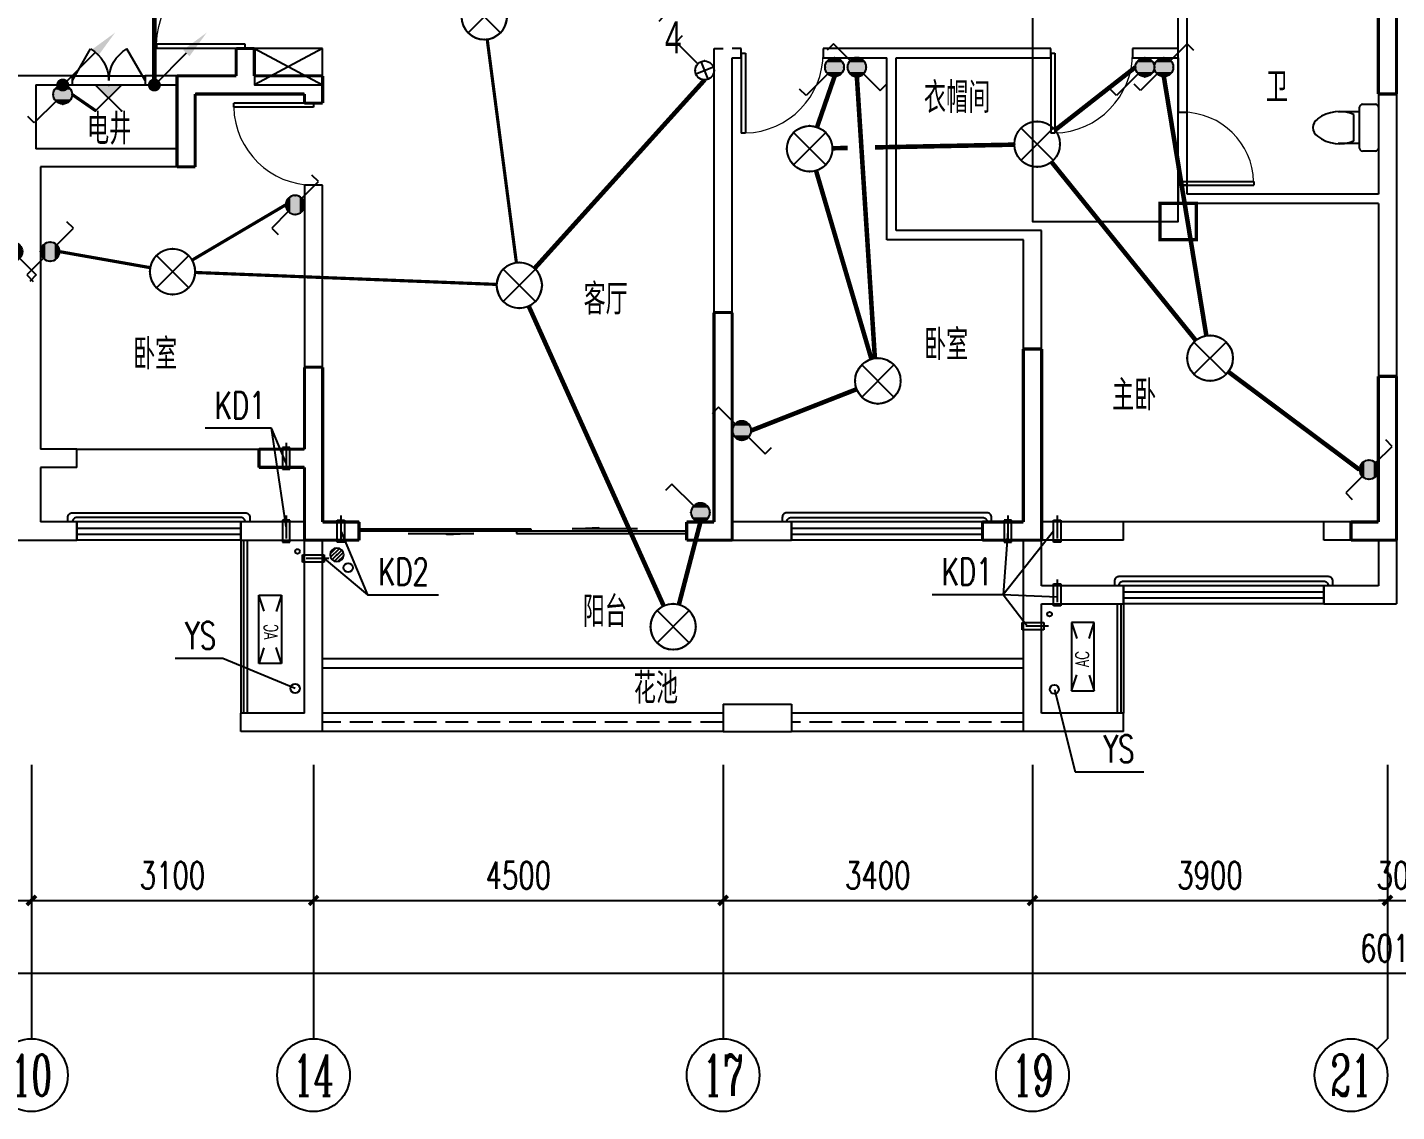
# Model space of a CAD drawing. Extents: x -993182 to -819982, y 169304 to 600104.
# Drawn here: x -969393 to -954348, y 393127 to 405036 of the extents above; entities that cross this region are included whole.
import ezdxf
from ezdxf.enums import TextEntityAlignment as Align

# ---------------------------------------------------------------- set-up
doc = ezdxf.new("R2010")
doc.units = 0
doc.header["$LTSCALE"] = 1000
doc.header["$MEASUREMENT"] = 0
doc.linetypes.add('DASH', pattern=[0.35, 0.25, -0.1])
for name, color, linetype in [('AXIS', 3, 'Continuous'), ('AXIS_TEXT', 7, 'Continuous'), ('DIM-照明', 3, 'Continuous'), ('DIM_LEAD', 3, 'Continuous'), ('EQUIP-照明', 3, 'Continuous'), ('kan', 146, 'Continuous'), ('KTIAO', 124, 'Continuous'), ('LWIRE', 4, 'Continuous'), ('PUB_TEXT', 7, 'Continuous'), ('TEL_TEXT', 7, 'Continuous'), ('VPIPE-污水', 2, 'Continuous'), ('WALL', 4, 'Continuous'), ('WINDOW', 2, 'Continuous'), ('WIRE-应急', 1, 'DASH'), ('WIRE-照明', 1, 'Continuous'), ('冷凝水管', 6, 'Continuous'), ('家具', 187, 'Continuous'), ('栏杆', 169, 'Continuous'), ('空调、空调洞', 66, 'Continuous'), ('面层', 215, 'Continuous')]:
    doc.layers.add(name, color=color, linetype=linetype)
doc.layers.add('RENDERING', color=125, linetype='Continuous', lineweight=13)
doc.styles.add('_ROMANC', font='romanc__.ttf', dxfattribs={"width": 0.700005})
doc.styles.add('_TCH_AXIS', font='COMPLEX', dxfattribs={"bigfont": 'GBCBIG'})
doc.styles.add('_TCH_DIM', font='SIMPLEX', dxfattribs={"bigfont": 'GBCBIG'})
doc.styles.add('_TCH_DIM_T3', font='SIMPLEX', dxfattribs={"width": 0.705882, "bigfont": 'GBCBIG'})
doc.styles.add('_TEL_DIM', font='ICED', dxfattribs={"width": 0.8, "height": 3.5, "bigfont": 'BZHZ'})
doc.styles.add('COMPLEX', font='COMPLEX')
doc.styles.add('DIM_FONT', font='simplex_.ttf', dxfattribs={"width": 0.7, "bigfont": 'GBCBIG'})
doc.styles.get("Standard").update_dxf_attribs({"font": 'gbenor.shx', "bigfont": 'gbcbig.shx'})
doc.dimstyles.new('_TCH_ARCH&&100', dxfattribs={"dimtxt": 297.5, "dimasz": 100, "dimexe": 250, "dimexo": 300, "dimgap": 126.25, "dimtad": 1, "dimdec": 0, "dimzin": 0, "dimdsep": 46, "dimtxsty": '_TCH_DIM_T3', "dimblk": 'ARCHTICK', "dimcen": 0.09, "dimclrt": 7, "dimazin": 2, "dimtfac": 1, "dimtdec": 0, "dimtix": 1, "dimtmove": 2, "dimatfit": 3, "dimfxl": 0, "dimtolj": 1, "dimtzin": 0, "dimarcsym": 0})

# ---------------------------------------------------------------- blocks, each defined once
blk = doc.blocks.new('90304092557924')
at = {"layer": 'KTIAO'}
for p, q in [((-375, 125), (-198, 66)), ((-375, 125), (-375, -125)), ((375, 125), (-375, 125)), ((375, 125), (198, 66)), ((375, -125), (375, 125)), ((-203, -68), (-375, -125)), ((-375, -125), (375, -125)), ((200, -67), (375, -125))]:
    blk.add_line(p, q, dxfattribs=at)
at = {"layer": 'KTIAO', "style": '_ROMANC', "width": 0.7}
blk.add_text('AC', height=148.6, dxfattribs=at).set_placement((-113, -66))
at = {"layer": 'KTIAO', "style": 'DIM_FONT', "oblique": 0, "width": 0.6, "flags": 9}
for tag in ['XSIZE', 'YSIZE']:
    blk.add_attdef(tag, (-375, -125), '', height=0.5, dxfattribs=at)
blk = doc.blocks.new('A$C6A1B0631')
at = {"layer": '家具'}
for p, q in [((0, 527), (0, 667)), ((30, 697), (470, 697)), ((500, 667), (500, 527)), ((470, 497), (30, 497)), ((80, 497), (80, 267)), ((420, 497), (420, 267)), ((390, 437), (110, 437))]:
    blk.add_line(p, q, dxfattribs=at)
for centre, radius, start, end in [((30, 667), 30, 90, 180), ((470, 667), 30, 0, 90), ((30, 527), 30, 180, 270), ((470, 527), 30, 270, 0), ((477, 284), 398, 157.4505, 216.6381), ((23, 284), 398, 323.3619, 22.5495), ((250, 108), 110, 213.4509, 326.5491)]:
    blk.add_arc(centre, radius, start, end, dxfattribs=at)
blk = doc.blocks.new('q1')
at = {"color": 3, "const_width": 35}
for points in [[(-492893, -329618), (-492893, -327818)], [(-493093, -329618), (-493093, -328018)], [(-505643, -329418), (-505643, -329118)], [(-505643, -329118), (-505443, -329118)], [(-505443, -329418), (-505443, -329118)], [(-506293, -329418), (-505643, -329418)], [(-506293, -330418), (-506293, -329418)], [(-505443, -329418), (-504693, -329418)], [(-504693, -329718), (-504693, -329418)], [(-506093, -329618), (-505443, -329618)], [(-506093, -330418), (-506093, -329618)], [(-505443, -329618), (-504893, -329618)], [(-504893, -329718), (-504893, -329618)], [(-492893, -329618), (-493093, -329618)], [(-504693, -329718), (-504893, -329718)], [(-506093, -330418), (-506293, -330418)], [(-500393, -334318), (-500393, -332018)], [(-500393, -332018), (-500193, -332018)], [(-500193, -334518), (-500193, -332018)], [(-496993, -334318), (-496993, -332418)], [(-496993, -332418), (-496793, -332418)], [(-496793, -334518), (-496793, -332418)], [(-504893, -333518), (-504893, -332618)], [(-504893, -332618), (-504693, -332618)], [(-504693, -333518), (-504693, -332618)], [(-493093, -334318), (-493093, -332718)], [(-493093, -332718), (-492893, -332718)], [(-492893, -334518), (-492893, -332718)], [(-505393, -333518), (-504893, -333518)], [(-505393, -333718), (-505393, -333518)], [(-504693, -334318), (-504693, -333518)], [(-505393, -333718), (-504893, -333718)], [(-504893, -334518), (-504893, -333718)], [(-504693, -334318), (-504293, -334318)], [(-504293, -334318), (-504293, -334518)], [(-500693, -334318), (-500393, -334318)], [(-500693, -334518), (-500693, -334318)], [(-497443, -334318), (-496993, -334318)], [(-497443, -334518), (-497443, -334318)], [(-493393, -334318), (-493093, -334318)], [(-493393, -334518), (-493393, -334318)], [(-504893, -334518), (-504293, -334518)], [(-500693, -334518), (-500193, -334518)], [(-497443, -334518), (-496793, -334518)], [(-493393, -334518), (-492893, -334518)]]:
    blk.add_lwpolyline(points, dxfattribs=at)
blk.add_lwpolyline([(-495093, -331218), (-495093, -330818), (-495493, -330818), (-495493, -331218)], close=True, dxfattribs=at)
blk = doc.blocks.new('A$C06D6341B')
at = {"layer": '空调、空调洞', "linetype": 'DASH'}
for p, q in [((40, 0), (40, 340)), ((80, 290), (0, 290)), ((0, 290), (0, 50)), ((80, 50), (80, 290)), ((0, 50), (80, 50))]:
    blk.add_line(p, q, dxfattribs=at)
blk = doc.blocks.new('$DorLib2D$00000231')
at = {"color": 0}
for p, q in [((-0.5, 0), (-0.25, 0.433)), ((0.5, 0), (0.25, 0.433))]:
    blk.add_line(p, q, dxfattribs=at)
for centre, start, end in [((-0.5, 0), 0, 60), ((0.5, 0), 120, 180)]:
    blk.add_arc(centre, 0.5, start, end, dxfattribs=at)
blk = doc.blocks.new('$WINLIB2D$00000001')
at = {"color": 0}
for points in [[(-0.5, 0.5), (-0.5, -0.5)], [(-0.5, 0.5), (0.5, 0.5)], [(0.5, -0.5), (0.5, 0.5)], [(0.5, 0.1667), (-0.5, 0.1667)], [(0.5, -0.1667), (-0.5, -0.1667)], [(-0.5, -0.5), (0.5, -0.5)]]:
    blk.add_lwpolyline(points, dxfattribs=at)
blk = doc.blocks.new('$DorLib2D$00000001')
for p, q in [((0.45, 0.975), (0.5, 0.975)), ((0.45, 0), (0.45, 0.975)), ((0.5, 0), (0.5, 0.975)), ((0.5, 0), (0.45, 0))]:
    blk.add_line(p, q)
at = {"lineweight": 13}
blk.add_arc((0.475, 0), 0.975, 91.4693, 180, dxfattribs=at)
blk = doc.blocks.new('$DorLib2D$00000131')
at = {"color": 0, "linetype": 'Continuous'}
for p, q in [((0.15, 0.125), (0.2319, 0.1973)), ((0.2319, 0.1973), (0.2319, 0.125)), ((-0.5, 0.125), (-0.5, 0)), ((0.0192, 0.125), (-0.5, 0.125)), ((0.0192, 0), (0.0192, 0.125)), ((0.35, 0.125), (0.15, 0.125)), ((-0.5, 0), (0.0192, 0)), ((-0.024, 0), (0.5, 0)), ((-0.024, -0.125), (-0.024, 0)), ((0.5, 0), (0.5, -0.125)), ((-0.35, -0.125), (-0.15, -0.125)), ((-0.2319, -0.1973), (-0.2319, -0.125)), ((-0.15, -0.125), (-0.2319, -0.1973)), ((0.5, -0.125), (-0.024, -0.125))]:
    blk.add_line(p, q, dxfattribs=at)
blk = doc.blocks.new('_AXISO')
blk.add_circle((0, 0), 0.5)
at = {"layer": 'AXIS_TEXT', "style": 'COMPLEX', "width": 1.041667}
blk.add_attdef('A', text='', height=0.56, dxfattribs=at).set_placement((-0.25, -0.28), (0.25, -0.28), align=Align.FIT)
blk = doc.blocks.new('$lvtry$00000171')
for p, q in [((-74, 11), (-11, 74)), ((-70, -27), (27, 70)), ((-53, -53), (53, 53)), ((-27, -70), (70, 27)), ((11, -74), (74, -11))]:
    blk.add_line(p, q)
blk.add_circle((0, 0), 75)
blk.add_point((0, 0))
blk = doc.blocks.new('_ArchTick')
at = {"color": 0, "linetype": 'ByBlock', "const_width": 0.4}
blk.add_lwpolyline([(-0.5, -0.5), (0.5, 0.5)], dxfattribs=at)
blk = doc.blocks.new('*D586')
at = {"layer": 'AXIS', "color": 0, "lineweight": -2}
for p, q in [((-345509, -347382), (-345509, -349922)), ((-285409, -347382), (-285409, -349922)), ((-345509, -349672), (-285409, -349672))]:
    blk.add_line(p, q, dxfattribs=at)
at = {"layer": 'Defpoints', "color": 0}
for p in [(-345509, -347082), (-285409, -347082), (-285409, -349672)]:
    blk.add_point(p, dxfattribs=at)
at = {"layer": 'AXIS', "color": 0, "lineweight": -2, "xscale": 100, "yscale": 100, "zscale": 100, "rotation": 180}
blk.add_blockref('_ArchTick', (-345509, -349672), dxfattribs=at)
at = {"layer": 'AXIS', "color": 0, "lineweight": -2, "xscale": 100, "yscale": 100, "zscale": 100}
blk.add_blockref('_ArchTick', (-285409, -349672), dxfattribs=at)
at = {"layer": 'AXIS', "color": 7, "insert": (-315459, -349397), "char_height": 297.5, "attachment_point": 5, "style": '_TCH_DIM_T3'}
blk.add_mtext('\\A1;60100', dxfattribs=at)
blk = doc.blocks.new('*D591')
at = {"layer": 'AXIS', "color": 0, "lineweight": -2}
for p, q in [((-333609, -347382), (-333609, -349122)), ((-330509, -347382), (-330509, -349122)), ((-333609, -348872), (-330509, -348872))]:
    blk.add_line(p, q, dxfattribs=at)
at = {"layer": 'Defpoints', "color": 0}
for p in [(-333609, -347082), (-330509, -347082), (-330509, -348872)]:
    blk.add_point(p, dxfattribs=at)
at = {"layer": 'AXIS', "color": 0, "lineweight": -2, "xscale": 100, "yscale": 100, "zscale": 100, "rotation": 180}
blk.add_blockref('_ArchTick', (-333609, -348872), dxfattribs=at)
at = {"layer": 'AXIS', "color": 0, "lineweight": -2, "xscale": 100, "yscale": 100, "zscale": 100}
blk.add_blockref('_ArchTick', (-330509, -348872), dxfattribs=at)
at = {"layer": 'AXIS', "color": 7, "insert": (-332059, -348597), "char_height": 297.5, "attachment_point": 5, "style": '_TCH_DIM_T3'}
blk.add_mtext('\\A1;3100', dxfattribs=at)
blk = doc.blocks.new('*D592')
at = {"layer": 'AXIS', "color": 0, "lineweight": -2}
for p, q in [((-330509, -347382), (-330509, -349122)), ((-327409, -347382), (-327409, -349122)), ((-330509, -348872), (-327409, -348872))]:
    blk.add_line(p, q, dxfattribs=at)
at = {"layer": 'Defpoints', "color": 0}
for p in [(-330509, -347082), (-327409, -347082), (-327409, -348872)]:
    blk.add_point(p, dxfattribs=at)
at = {"layer": 'AXIS', "color": 0, "lineweight": -2, "xscale": 100, "yscale": 100, "zscale": 100, "rotation": 180}
blk.add_blockref('_ArchTick', (-330509, -348872), dxfattribs=at)
at = {"layer": 'AXIS', "color": 0, "lineweight": -2, "xscale": 100, "yscale": 100, "zscale": 100}
blk.add_blockref('_ArchTick', (-327409, -348872), dxfattribs=at)
at = {"layer": 'AXIS', "color": 7, "insert": (-328959, -348597), "char_height": 297.5, "attachment_point": 5, "style": '_TCH_DIM_T3'}
blk.add_mtext('\\A1;3100', dxfattribs=at)
blk = doc.blocks.new('*D593')
at = {"layer": 'AXIS', "color": 0, "lineweight": -2}
for p, q in [((-327409, -347382), (-327409, -349122)), ((-322909, -347382), (-322909, -349122)), ((-327409, -348872), (-322909, -348872))]:
    blk.add_line(p, q, dxfattribs=at)
at = {"layer": 'Defpoints', "color": 0}
for p in [(-327409, -347082), (-322909, -347082), (-322909, -348872)]:
    blk.add_point(p, dxfattribs=at)
at = {"layer": 'AXIS', "color": 0, "lineweight": -2, "xscale": 100, "yscale": 100, "zscale": 100, "rotation": 180}
blk.add_blockref('_ArchTick', (-327409, -348872), dxfattribs=at)
at = {"layer": 'AXIS', "color": 0, "lineweight": -2, "xscale": 100, "yscale": 100, "zscale": 100}
blk.add_blockref('_ArchTick', (-322909, -348872), dxfattribs=at)
at = {"layer": 'AXIS', "color": 7, "insert": (-325159, -348597), "char_height": 297.5, "attachment_point": 5, "style": '_TCH_DIM_T3'}
blk.add_mtext('\\A1;4500', dxfattribs=at)
blk = doc.blocks.new('*D594')
at = {"layer": 'AXIS', "color": 0, "lineweight": -2}
for p, q in [((-322909, -347382), (-322909, -349122)), ((-319509, -347382), (-319509, -349122)), ((-322909, -348872), (-319509, -348872))]:
    blk.add_line(p, q, dxfattribs=at)
at = {"layer": 'Defpoints', "color": 0}
for p in [(-322909, -347082), (-319509, -347082), (-319509, -348872)]:
    blk.add_point(p, dxfattribs=at)
at = {"layer": 'AXIS', "color": 0, "lineweight": -2, "xscale": 100, "yscale": 100, "zscale": 100, "rotation": 180}
blk.add_blockref('_ArchTick', (-322909, -348872), dxfattribs=at)
at = {"layer": 'AXIS', "color": 0, "lineweight": -2, "xscale": 100, "yscale": 100, "zscale": 100}
blk.add_blockref('_ArchTick', (-319509, -348872), dxfattribs=at)
at = {"layer": 'AXIS', "color": 7, "insert": (-321209, -348597), "char_height": 297.5, "attachment_point": 5, "style": '_TCH_DIM_T3'}
blk.add_mtext('\\A1;3400', dxfattribs=at)
blk = doc.blocks.new('*D595')
at = {"layer": 'AXIS', "color": 0, "lineweight": -2}
for p, q in [((-319509, -347382), (-319509, -349122)), ((-315609, -347382), (-315609, -349122)), ((-319509, -348872), (-315609, -348872))]:
    blk.add_line(p, q, dxfattribs=at)
at = {"layer": 'Defpoints', "color": 0}
for p in [(-319509, -347082), (-315609, -347082), (-315609, -348872)]:
    blk.add_point(p, dxfattribs=at)
at = {"layer": 'AXIS', "color": 0, "lineweight": -2, "xscale": 100, "yscale": 100, "zscale": 100, "rotation": 180}
blk.add_blockref('_ArchTick', (-319509, -348872), dxfattribs=at)
at = {"layer": 'AXIS', "color": 0, "lineweight": -2, "xscale": 100, "yscale": 100, "zscale": 100}
blk.add_blockref('_ArchTick', (-315609, -348872), dxfattribs=at)
at = {"layer": 'AXIS', "color": 7, "insert": (-317559, -348597), "char_height": 297.5, "attachment_point": 5, "style": '_TCH_DIM_T3'}
blk.add_mtext('\\A1;3900', dxfattribs=at)
blk = doc.blocks.new('*D596')
at = {"layer": 'AXIS', "color": 0, "lineweight": -2}
for p, q in [((-315609, -347382), (-315609, -349122)), ((-315309, -347382), (-315309, -349122)), ((-315609, -348872), (-315709, -348872)), ((-315609, -348872), (-315309, -348872)), ((-315309, -348872), (-315209, -348872))]:
    blk.add_line(p, q, dxfattribs=at)
at = {"layer": 'Defpoints', "color": 0}
for p in [(-315609, -347082), (-315309, -347082), (-315309, -348872)]:
    blk.add_point(p, dxfattribs=at)
at = {"layer": 'AXIS', "color": 0, "lineweight": -2, "xscale": 100, "yscale": 100, "zscale": 100}
blk.add_blockref('_ArchTick', (-315609, -348872), dxfattribs=at)
at = {"layer": 'AXIS', "color": 0, "lineweight": -2, "xscale": 100, "yscale": 100, "zscale": 100, "rotation": 180}
blk.add_blockref('_ArchTick', (-315309, -348872), dxfattribs=at)
at = {"layer": 'AXIS', "color": 7, "insert": (-315459, -348597), "char_height": 297.5, "attachment_point": 5, "style": '_TCH_DIM_T3'}
blk.add_mtext('\\A1;300', dxfattribs=at)
blk = doc.blocks.new('$equip$00001154')
for p, q in [((0, 0.283), (0, -0.283)), ((0, 0.283), (0.566, -0.283)), ((0.566, 0.283), (0, -0.283))]:
    blk.add_line(p, q)
for p in [(0, 0.004), (0.283, 0), (0.566, 0.283), (0.566, -0.283)]:
    blk.add_point(p)
blk.add_solid([(0, -0.283), (0.283, 0), (0, 0.283)])
at = {"layer": 'TEL_TEXT', "style": '_TEL_DIM', "flags": 1}
blk.add_attdef('A', text='', height=0.00002, dxfattribs=at).set_placement((0, 0), align=Align.MIDDLE_CENTER)
blk = doc.blocks.new('$equip$00001962')
for p, q in [((0.147, 0.356), (0.625, 0.833)), ((0.625, 0.833), (0.766, 0.692))]:
    blk.add_line(p, q)
blk.add_circle((0, 0.208), 0.208)
for p in [(0, 0.417), (-0.208, 0.208), (0, 0), (0.208, 0.208)]:
    blk.add_point(p)
for points in [[(-0.18, 0.313), (0.18, 0.313), (-0.208, 0.208), (0.208, 0.208)], [(-0.104, 0.389), (0.104, 0.389), (-0.18, 0.313), (0.18, 0.313)], [(0, 0.417), (0, 0.417), (-0.104, 0.389), (0.104, 0.389)], [(-0.18, 0.104), (0.18, 0.104), (-0.208, 0.208), (0.208, 0.208)], [(-0.104, 0.028), (0.104, 0.028), (-0.18, 0.104), (0.18, 0.104)], [(0, 0), (0, 0), (-0.104, 0.028), (0.104, 0.028)]]:
    blk.add_solid(points)
at = {"layer": 'TEL_TEXT', "style": '_TEL_DIM', "flags": 1}
blk.add_attdef('A', text='', height=0.00002, dxfattribs=at).set_placement((0, 0), align=Align.MIDDLE_CENTER)
blk = doc.blocks.new('$TelecSys$00000079')
for p, q in [((0.7, 0.7), (0, 0)), ((0.104, 0.104), (0.104, 0.104)), ((-0.104, -0.104), (-0.104, -0.104))]:
    blk.add_line(p, q)
at = {"const_width": 0.142}
blk.add_lwpolyline([(-0.071, 0, 1), (0.071, 0, 1)], format="xyb", close=True, dxfattribs=at)
blk.add_solid([(0.63, 0.77), (0.77, 0.63), (1.15, 1.15)])
at = {"width": 0.8, "flags": 9}
blk.add_attdef('A', (0, 0), '', height=0.00002, dxfattribs=at)
blk = doc.blocks.new('$equip$00001208')
for p, q in [((0.147, 0.356), (0.512, 0.72)), ((0.512, 0.72), (0.653, 0.579)), ((-0.147, 0.061), (-0.512, -0.304)), ((-0.512, -0.304), (-0.653, -0.162))]:
    blk.add_line(p, q)
blk.add_circle((0, 0.208), 0.208)
for points in [[(-0.18, 0.312), (0.18, 0.312), (-0.208, 0.208), (0.208, 0.208)], [(-0.104, 0.389), (0.104, 0.389), (-0.18, 0.312), (0.18, 0.312)], [(0, 0.417), (0, 0.417), (-0.104, 0.389), (0.104, 0.389)], [(-0.18, 0.104), (0.18, 0.104), (-0.208, 0.208), (0.208, 0.208)], [(-0.104, 0.028), (0.104, 0.028), (-0.18, 0.104), (0.18, 0.104)], [(0, 0), (0, 0), (-0.104, 0.028), (0.104, 0.028)]]:
    blk.add_solid(points)
at = {"layer": 'EQUIP-照明'}
for p in [(0, 0.417), (-0.208, 0.208), (0, 0), (0.208, 0.208)]:
    blk.add_point(p, dxfattribs=at)
at = {"layer": 'EQUIP-照明', "flags": 9}
blk.add_attdef('A', (0, 0), '', height=0.00002, dxfattribs=at)
blk = doc.blocks.new('$equip$00002539')
for p, q in [((-0.354, 0.354), (0.354, -0.354)), ((0.354, 0.354), (-0.354, -0.354))]:
    blk.add_line(p, q)
at = {"const_width": 0.04}
blk.add_lwpolyline([(-0.5, 0, 1), (0.5, 0, 1), (-0.5, 0, 0.911406)], format="xyb", dxfattribs=at)
blk.add_circle((0, 0), 0.5)
for p in [(0, 0.5), (-0.5, 0), (0.5, 0), (0, -0.5)]:
    blk.add_point(p)
at = {"color": 7, "style": '_TEL_DIM', "flags": 1}
blk.add_attdef('A', text='', height=0.00002, dxfattribs=at).set_placement((0, 0), align=Align.MIDDLE_CENTER)
blk = doc.blocks.new('$TELECSYS$00000095')
blk.add_line((0.4, 0.4), (-0.4, -0.4))
at = {"width": 0.8}
blk.add_attdef('N', text='', height=1, dxfattribs=at).set_placement((-0.017, 1.056), align=Align.MIDDLE)
blk = doc.blocks.new('$TelecSys$00000152')
blk.add_blockref('$TELECSYS$00000095', (0, 0))
at = {"style": '_TEL_DIM', "width": 0.7}
blk.add_attdef('N', text='', height=0.875, dxfattribs=at).set_placement((-0.015, 0.924), align=Align.MIDDLE)
blk = doc.blocks.new('$equip$00003183')
for p, q in [((0.147, 0.356), (0.625, 0.833)), ((0.625, 0.833), (0.766, 0.692)), ((-0.076, 0.402), (0.076, 0.014)), ((-0.194, 0.132), (0.194, 0.285))]:
    blk.add_line(p, q)
blk.add_circle((0, 0.208), 0.208)
for p in [(0, 0.417), (-0.208, 0.208), (0, 0), (0.208, 0.208)]:
    blk.add_point(p)
at = {"flags": 9}
blk.add_attdef('A', (0, 0), '', height=0.00002, dxfattribs=at)
blk = doc.blocks.new('5#、7#楼参照')
at = {"color": 6}
blk.add_lwpolyline([(-317908.8, -338415.6), (-319508.8, -338415.6), (-319508.8, -341415.6), (-317908.8, -341415.6)], close=True, dxfattribs=at)
for centre in [(-327611.1, -346544.2), (-319268.8, -346554.8)]:
    blk.add_circle(centre, 50, dxfattribs=at)
at = {"layer": 'AXIS'}
for p, q in [((-330508.8, -348299.2), (-330508.8, -350391.7)), ((-327408.8, -348299.2), (-327408.8, -350391.7)), ((-322908.8, -348299.2), (-322908.8, -350391.7)), ((-319508.8, -348299.2), (-319508.8, -350391.7)), ((-315608.8, -348299.2), (-315608.8, -350391.7)), ((-315726, -350508.8), (-315608.8, -350391.7))]:
    blk.add_line(p, q, dxfattribs=at)
at = {"layer": 'DIM_LEAD'}
for p, q in [((-327871.8, -343686.7), (-328600.5, -343686.7)), ((-327710.8, -344770.1), (-327871.8, -343686.7)), ((-327710.8, -344770.1), (-327871.8, -343686.7)), ((-327710.8, -344770.1), (-327871.8, -343686.7)), ((-327710.8, -344770.1), (-327871.8, -343686.7)), ((-327710.8, -344770.1), (-327871.8, -343686.7)), ((-327708.8, -344070.1), (-327871.8, -343686.7)), ((-327108.8, -344815.6), (-326815.5, -345515.6)), ((-327108.8, -344815.6), (-326815.5, -345515.6)), ((-327108.8, -344815.6), (-326815.5, -345515.6)), ((-327108.8, -344815.6), (-326815.5, -345515.6)), ((-327108.8, -344815.6), (-326815.5, -345515.6)), ((-319780.8, -344815.6), (-319831.1, -345515.6)), ((-319276.8, -344815.6), (-319831.1, -345515.6)), ((-327290.8, -345115.6), (-326815.5, -345515.6)), ((-326815.5, -345515.6), (-326034.6, -345515.6)), ((-319831.1, -345515.6), (-320612, -345515.6)), ((-319568.1, -345858.5), (-319831.1, -345515.6)), ((-319568.1, -345858.5), (-319831.1, -345515.6)), ((-319568.1, -345858.5), (-319831.1, -345515.6)), ((-319568.1, -345858.5), (-319831.1, -345515.6)), ((-319568.1, -345858.5), (-319831.1, -345515.6)), ((-319236.8, -345540.5), (-319831.1, -345515.6)), ((-328405.5, -346215.6), (-328928, -346215.6)), ((-327611.1, -346544.2), (-328405.5, -346215.6)), ((-319268.8, -346554.8), (-319040.5, -347461)), ((-319040.5, -347461), (-318286, -347461))]:
    blk.add_line(p, q, dxfattribs=at)
at = {"layer": 'kan'}
for p, q in [((-328208.8, -344915.6), (-328208.8, -346815.6)), ((-318508.8, -345615.6), (-318508.8, -346815.6))]:
    blk.add_line(p, q, dxfattribs=at)
at = {"layer": 'kan', "color": 124, "elevation": 0}
for points in [[(-327308.8, -346215.6), (-319608.8, -346215.6), (-319608.8, -346215.6)], [(-327308.8, -346315.6), (-319608.8, -346315.6)]]:
    blk.add_lwpolyline(points, dxfattribs=at)
at = {"layer": 'kan'}
for points in [[(-322908.8, -346815.6), (-327308.8, -346815.6)], [(-319608.8, -346815.6), (-322158.8, -346815.6)], [(-322908.8, -347015.6), (-327308.8, -347015.6)], [(-319608.8, -347015.6), (-322158.8, -347015.6)]]:
    blk.add_lwpolyline(points, dxfattribs=at)
at = {"layer": 'kan', "linetype": 'DASH'}
for points in [[(-322908.8, -346915.6), (-327308.8, -346915.6)], [(-319608.8, -346915.6), (-322158.8, -346915.6)]]:
    blk.add_lwpolyline(points, dxfattribs=at)
at = {"layer": 'VPIPE-污水'}
blk.add_circle((-327028.7, -345217.4, -76423.5), 50, dxfattribs=at)
at = {"layer": 'WALL'}
for p, q in [((-315508.8, -338315.6), (-315508.8, -341115.6)), ((-317908.8, -339515.6), (-317908.8, -338415.6)), ((-317808.8, -339615.6), (-317808.8, -338415.6)), ((-315708.8, -338415.6), (-315708.8, -341115.6)), ((-328058.8, -339515.6), (-328258.8, -339515.6)), ((-328258.8, -339515.6), (-328258.8, -339815.6)), ((-328058.8, -339815.6), (-328058.8, -339515.6)), ((-323008.8, -339515.6), (-322908.8, -339514.1)), ((-323008.8, -339615.6), (-323008.8, -339515.6)), ((-322907.2, -339514.1), (-322908.8, -339514.1)), ((-322708.8, -339515.6), (-322808.8, -339515.6)), ((-322708.8, -339615.6), (-322708.8, -339515.6)), ((-321108.8, -339515.6), (-321808.8, -339515.6)), ((-321808.8, -339515.6), (-321808.8, -339615.6)), ((-319308.8, -339515.6), (-321108.8, -339515.6)), ((-319308.8, -339615.6), (-319308.8, -339515.6)), ((-317908.8, -339515.6), (-318408.8, -339515.6)), ((-318408.8, -339515.6), (-318408.8, -339615.6)), ((-323008.8, -344715.6), (-323008.8, -339615.6)), ((-322808.8, -344715.6), (-322808.8, -339615.6)), ((-322808.8, -339615.6), (-322708.8, -339615.6)), ((-321808.8, -339615.6), (-321108.8, -339615.6)), ((-321108.8, -341615.6), (-321108.8, -339615.6)), ((-321008.8, -339615.6), (-319308.8, -339615.6)), ((-321008.8, -341515.6), (-321008.8, -339615.6)), ((-318408.8, -339615.6), (-317908.8, -339615.6)), ((-317908.8, -339615.6), (-317908.8, -340215.6)), ((-317808.8, -340215.6), (-317808.8, -339615.6)), ((-330508.8, -339815.6), (-330958.8, -339815.6)), ((-330058.8, -339815.6), (-330508.8, -339815.6)), ((-330058.8, -339915.6), (-330058.8, -339815.6)), ((-328808.8, -339815.6), (-329258.8, -339815.6)), ((-329258.8, -339815.6), (-329258.8, -339915.6)), ((-328258.8, -339815.6), (-328808.8, -339815.6)), ((-327308.8, -339815.6), (-328058.8, -339815.6)), ((-327308.8, -340115.6), (-327308.8, -339815.6)), ((-330458.8, -339915.6), (-330458.8, -340615.6)), ((-330458.8, -339915.6), (-330058.8, -339915.6)), ((-329258.8, -339915.6), (-328908.8, -339915.6)), ((-328908.8, -339915.6), (-328908.8, -340615.6)), ((-328708.8, -340015.6), (-328708.8, -340815.6)), ((-328158.8, -340015.6), (-328708.8, -340015.6)), ((-327508.8, -340015.6), (-328158.8, -340015.6)), ((-327508.8, -340015.6), (-327508.8, -340115.6)), ((-327508.8, -340115.6), (-327308.8, -340115.6)), ((-317908.8, -340215.6), (-317808.8, -340215.6)), ((-328908.8, -340615.6), (-330458.8, -340615.6)), ((-328708.8, -340815.6), (-330408.8, -340815.6)), ((-330408.8, -340815.6), (-330408.8, -343915.6)), ((-327308.8, -341015.6), (-327508.8, -341015.6)), ((-327508.8, -341015.6), (-327508.8, -343915.6)), ((-327308.8, -344015.6), (-327308.8, -341015.6)), ((-317808.8, -341015.6), (-317908.8, -341015.6)), ((-317908.8, -341015.6), (-317908.8, -341215.6)), ((-317808.8, -341115.6), (-317808.8, -341015.6)), ((-315708.8, -341215.6), (-317908.8, -341215.6)), ((-315708.8, -341115.6), (-317808.8, -341115.6)), ((-315708.8, -341215.6), (-315708.8, -344715.6)), ((-315508.8, -341115.6), (-315508.8, -344815.6)), ((-319408.8, -341515.6), (-321008.8, -341515.6)), ((-319408.8, -344715.6), (-319408.8, -341515.6)), ((-319608.8, -341615.6), (-321108.8, -341615.6)), ((-319608.8, -344715.6), (-319608.8, -341615.6)), ((-330008.8, -343915.6), (-330408.8, -343915.6)), ((-330008.8, -344115.6), (-330008.8, -343915.6)), ((-327508.8, -343915.6), (-328008.8, -343915.6)), ((-328008.8, -344115.6), (-328008.8, -343915.6)), ((-327308.8, -344715.6), (-327308.8, -344015.6)), ((-330408.8, -344115.6), (-330408.8, -344715.6)), ((-330008.8, -344115.6), (-330408.8, -344115.6)), ((-327508.8, -344115.6), (-328008.8, -344115.6)), ((-327508.8, -344715.6), (-327508.8, -344115.6)), ((-330008.8, -344715.6), (-330408.8, -344715.6)), ((-330008.8, -344915.6), (-330008.8, -344715.6)), ((-327508.8, -344715.6), (-328208.8, -344715.6)), ((-328208.8, -344715.6), (-328208.8, -344915.6)), ((-326908.8, -344715.6), (-327308.8, -344715.6)), ((-326908.8, -344915.6), (-326908.8, -344715.6)), ((-323008.8, -344715.6), (-323308.8, -344715.6)), ((-323308.8, -344715.6), (-323308.8, -344915.6)), ((-322158.8, -344715.6), (-322808.8, -344715.6)), ((-322158.8, -344915.6), (-322158.8, -344715.6)), ((-319608.8, -344715.6), (-320058.8, -344715.6)), ((-320058.8, -344715.6), (-320058.8, -344915.6)), ((-318508.8, -344715.6), (-319408.8, -344715.6)), ((-318508.8, -344915.6), (-318508.8, -344715.6)), ((-315708.8, -344715.6), (-316308.8, -344715.6)), ((-316308.8, -344915.6), (-316308.8, -344715.6)), ((-315508.8, -344815.6), (-315508.8, -345615.6)), ((-331008.8, -344915.6), (-330508.8, -344915.6)), ((-330508.8, -344915.6), (-330008.8, -344915.6)), ((-328208.8, -344915.6), (-327508.8, -344915.6)), ((-327508.8, -346815.6), (-327508.8, -344915.6)), ((-327308.8, -344915.6), (-326908.8, -344915.6)), ((-327308.8, -347015.6), (-327308.8, -344915.6)), ((-323308.8, -344915.6), (-322908.8, -344915.6)), ((-322908.8, -344915.6), (-322158.8, -344915.6)), ((-320058.8, -344915.6), (-319608.8, -344915.6)), ((-319608.8, -345515.6), (-319608.8, -344915.6)), ((-318508.8, -344915.6), (-319408.8, -344915.6)), ((-319408.8, -345415.6), (-319408.8, -344915.6)), ((-315708.8, -344915.6), (-316308.8, -344915.6)), ((-315708.8, -344915.6), (-315708.8, -345415.6)), ((-318508.8, -345415.6), (-319408.8, -345415.6)), ((-318508.8, -345615.6), (-318508.8, -345415.6)), ((-315708.8, -345415.6), (-316308.8, -345415.6)), ((-316308.8, -345415.6), (-316308.8, -345615.6)), ((-319608.8, -347015.6), (-319608.8, -345515.6)), ((-319408.8, -345615.6), (-318508.8, -345615.6)), ((-319408.8, -346815.6), (-319408.8, -345615.6)), ((-316308.8, -345615.6), (-315508.8, -345615.6)), ((-322908.8, -346715.6), (-322158.8, -346715.6)), ((-322908.8, -346715.6), (-322908.8, -347015.6)), ((-322158.8, -346715.6), (-322158.8, -347015.6)), ((-327508.8, -346815.6), (-328208.8, -346815.6)), ((-328208.8, -347015.6), (-328208.8, -346815.6)), ((-318508.8, -346815.6), (-319408.8, -346815.6)), ((-318508.8, -347015.6), (-318508.8, -346815.6)), ((-327308.8, -347015.6), (-328208.8, -347015.6)), ((-322908.8, -347015.6), (-322158.8, -347015.6)), ((-318508.8, -347015.6), (-319608.8, -347015.6))]:
    blk.add_line(p, q, dxfattribs=at)
at = {"layer": 'WINDOW'}
for p, q in [((-330058.8, -339815.6, 0), (-329258.8, -339815.6, 0)), ((-330058.8, -339915.6, 0), (-329258.8, -339915.6, 0)), ((-317808.8, -341015.6, 0), (-317808.8, -340215.6, 0)), ((-330008.8, -343915.6), (-328008.8, -343915.6)), ((-316308.8, -344715.6), (-318508.8, -344715.6))]:
    blk.add_line(p, q, dxfattribs=at)
at = {"layer": '冷凝水管'}
for centre in [(-327585.8, -345038.5, -76423.5), (-319321.5, -345728.5, -76423.5)]:
    blk.add_circle(centre, 25, dxfattribs=at)
at = {"layer": '家具'}
blk.add_lwpolyline([(-327308.8, -339515.6), (-328058.8, -339515.6), (-328058.8, -339915.6), (-327308.8, -339915.6)], close=True, dxfattribs=at)
for points in [[(-328058.8, -339515.6), (-327308.8, -339915.6)], [(-327308.8, -339515.6), (-328058.8, -339915.6)]]:
    blk.add_lwpolyline(points, dxfattribs=at)
at = {"layer": '栏杆'}
for p, q in [((-328178.8, -344915.6), (-328178.8, -346815.6)), ((-328138.8, -344915.6), (-328138.8, -346815.6)), ((-318578.8, -345615.6), (-318578.8, -346815.6)), ((-318538.8, -345615.6), (-318538.8, -346815.6))]:
    blk.add_line(p, q, dxfattribs=at)
for points in [[(-330108.8, -344715.6), (-330108.8, -344665.6, -0.4142136), (-330058.8, -344615.6), (-328158.8, -344615.6, -0.4142136), (-328108.8, -344665.6), (-328108.8, -344715.6)], [(-328158.8, -344715.6), (-328158.8, -344715.6, 0.4142136), (-328208.8, -344665.6), (-330008.8, -344665.6, 0.4142136), (-330058.8, -344715.6), (-330058.8, -344715.6)], [(-319958.8, -344715.6), (-319958.8, -344665.6, 0.4142136), (-320008.8, -344615.6), (-322208.8, -344615.6, 0.4142136), (-322258.8, -344665.6), (-322258.8, -344715.6)], [(-322208.8, -344715.6), (-322208.8, -344715.6, -0.4142136), (-322158.8, -344665.6), (-320058.8, -344665.6, -0.4142136), (-320008.8, -344715.6), (-320008.8, -344715.6)], [(-316208.8, -345415.6), (-316208.8, -345365.6, 0.4142136), (-316258.8, -345315.6), (-318558.8, -345315.6, 0.4142136), (-318608.8, -345365.6), (-318608.8, -345415.6)], [(-318558.8, -345415.6), (-318558.8, -345415.6, -0.4142136), (-318508.8, -345365.6), (-316308.8, -345365.6, -0.4142136), (-316258.8, -345415.6), (-316258.8, -345415.6)]]:
    blk.add_lwpolyline(points, format="xyb", dxfattribs=at)
at = {"layer": 'AXIS'}
ref = blk.add_blockref('_AXISO', (-330508.8, -350791.7), dxfattribs=dict(at, xscale=800, yscale=800, zscale=800))
ref.add_attrib('A', '10', dxfattribs={"layer": 'AXIS_TEXT', "height": 452.55, "style": '_TCH_AXIS', "width": 0.724138}).set_placement((-330735.1, -351017.9), (-330282.5, -351017.9), align=Align.FIT)
ref = blk.add_blockref('_AXISO', (-327408.8, -350791.7), dxfattribs=dict(at, xscale=800, yscale=800, zscale=800))
ref.add_attrib('A', '14', dxfattribs={"layer": 'AXIS_TEXT', "height": 452.55, "style": '_TCH_AXIS', "width": 0.677419}).set_placement((-327635.1, -351017.9), (-327182.5, -351017.9), align=Align.FIT)
ref = blk.add_blockref('_AXISO', (-322908.8, -350791.7), dxfattribs=dict(at, xscale=800, yscale=800, zscale=800))
ref.add_attrib('A', '17', dxfattribs={"layer": 'AXIS_TEXT', "height": 452.55, "style": '_TCH_AXIS', "width": 0.724138}).set_placement((-323135.1, -351017.9), (-322682.5, -351017.9), align=Align.FIT)
ref = blk.add_blockref('_AXISO', (-319508.8, -350791.7), dxfattribs=dict(at, xscale=800, yscale=800, zscale=800))
ref.add_attrib('A', '19', dxfattribs={"layer": 'AXIS_TEXT', "height": 452.55, "style": '_TCH_AXIS', "width": 0.724138}).set_placement((-319735.1, -351017.9), (-319282.5, -351017.9), align=Align.FIT)
ref = blk.add_blockref('_AXISO', (-316008.8, -350791.7), dxfattribs=dict(at, xscale=800, yscale=800, zscale=800))
ref.add_attrib('A', '21', dxfattribs={"layer": 'AXIS_TEXT', "height": 452.55, "style": '_TCH_AXIS', "width": 0.724138}).set_placement((-316235.1, -351017.9), (-315782.5, -351017.9), align=Align.FIT)
at = {"layer": 'RENDERING', "xscale": -1, "rotation": 270}
blk.add_blockref('90304092557924', (-327886, -345895.1), dxfattribs=at)
at = {"layer": 'RENDERING', "rotation": 90.00000000000001}
blk.add_blockref('90304092557924', (-318955, -346194.5), dxfattribs=at)
at = {"layer": 'WINDOW'}
for name, p, xscale, yscale, zscale, rotation in [('$DorLib2D$00000001', (-328158.8, -339015.6), 1000, -1000, 1000, 270), ('$DorLib2D$00000231', (-329658.8, -339865.6), -800, 800, -800, 359.9999999999882), ('$DorLib2D$00000001', (-322258.8, -339565.6), 900, 900, 900, 180), ('$DorLib2D$00000001', (-318858.8, -339565.6), 900, 900, 900, 180), ('$DorLib2D$00000001', (-327408.8, -340565.6), 900, 900, 900, 90), ('$DorLib2D$00000001', (-317858.8, -340615.6), -800, -800, -800, 90), ('$DorLib2D$00000131', (-325108.8, -344815.6), 3600, 200, 3600, 180), ('$WINLIB2D$00000001', (-321108.8, -344815.6), 2100, 200, 2100, 180), ('$WINLIB2D$00000001', (-317408.8, -345515.6), 2200, 200, 2200, 180.0000000000162)]:
    blk.add_blockref(name, p, dxfattribs=dict(at, xscale=xscale, yscale=yscale, zscale=zscale, rotation=rotation))
at = {"layer": 'WINDOW', "xscale": -1800, "yscale": -200, "zscale": -1800}
blk.add_blockref('$WINLIB2D$00000001', (-329108.8, -344815.6), dxfattribs=at)
at = {"layer": '家具', "xscale": 1.03000020980835, "yscale": 1.03000020980835, "zscale": 1.03000020980835, "rotation": 270}
blk.add_blockref('A$C6A1B0631', (-316426.9, -340126.6), dxfattribs=at)
at = {"layer": '家具', "yscale": -1, "rotation": 90.00000000000001}
blk.add_blockref('$lvtry$00000171', (-327151.9, -345076.3, -76423.5), dxfattribs=at)
at = {"layer": '空调、空调洞'}
for p, rotation in [((-327668.8, -343845.6, -76423.5), 180.0000000000046), ((-327668.8, -344645.6, -76423.5), 180.0000000000046), ((-319740.8, -344645.6, -76423.5), 179.9999999999934)]:
    blk.add_blockref('A$C06D6341B', p, dxfattribs=dict(at, rotation=rotation))
at = {"layer": '空调、空调洞', "xscale": -1}
for p, rotation in [((-327148.8, -344645.6, -76423.5), 180), ((-319276.8, -344645.6, -76423.5), 180), ((-327240.8, -345075.6, -76423.5), 90), ((-319276.8, -345345.6, -76423.5), 180), ((-319333.9, -345818.5), 89.99999999999352)]:
    blk.add_blockref('A$C06D6341B', p, dxfattribs=dict(at, rotation=rotation))
at = {"layer": '面层'}
blk.add_blockref('q1', (177384, -10397.2), dxfattribs=at)
at = {"layer": 'DIM_LEAD', "color": 7, "style": '_TCH_DIM', "width": 0.705882}
for s, p in [('KD1', (-328495.5, -343581.7)), ('KD2', (-326699.6, -345410.6)), ('KD1', (-320507, -345410.6)), ('YS', (-328823, -346110.6)), ('YS', (-318731, -347356))]:
    blk.add_text(s, height=297.5, dxfattribs=at).set_placement(p)
at = {"layer": 'AXIS'}
for p1, p2, distance, picture, middle in [((-345508.8, -347082), (-285408.8, -347082), -2589.7, '*D586', (-315458.8, -349396.7)), ((-333608.8, -347082), (-330508.8, -347082), -1789.7, '*D591', (-332058.8, -348596.7)), ((-330508.8, -347082), (-327408.8, -347082), -1789.7, '*D592', (-328958.8, -348596.7)), ((-327408.8, -347082), (-322908.8, -347082), -1789.7, '*D593', (-325158.8, -348596.7)), ((-322908.8, -347082), (-319508.8, -347082), -1789.7, '*D594', (-321208.8, -348596.7)), ((-319508.8, -347082), (-315608.8, -347082), -1789.7, '*D595', (-317558.8, -348596.7)), ((-315608.8, -347082), (-315308.8, -347082), -1789.7, '*D596', (-315458.8, -348596.7))]:
    dim = blk.add_aligned_dim(p1=p1, p2=p2, distance=distance, dimstyle='_TCH_ARCH&&100', dxfattribs=at)
    dim.commit()
    dim.dimension.update_dxf_attribs({"geometry": picture, "text_midpoint": middle})

msp = doc.modelspace()

# ---------------------------------------------------------------- linework, layer by layer
at = {"layer": 'WIRE-应急', "linetype": 'DASH', "const_width": 50}
msp.add_lwpolyline([(-967998, 404403), (-967998, 405453)], dxfattribs=at)
at = {"layer": 'WIRE-照明', "linetype": 'Continuous', "const_width": 35, "elevation": 0}
for points in [[(-964020, 402451), (-964341, 404906)], [(-966557, 403086), (-967583, 402480)], [(-968044, 402397), (-969040, 402573)], [(-964238, 402213), (-967548, 402344)]]:
    msp.add_lwpolyline(points, dxfattribs=at)
at = {"layer": 'WIRE-照明', "linetype": 'Continuous'}
for points, const_width in [([(-958101, 403908), (-957218, 404599)], 50), ([(-963820, 402389), (-961952, 404459)], 50), ([(-960717, 403940), (-960525, 404495)], 50), ([(-960279, 404495), (-960081, 401401)], 50), ([(-956906, 404495), (-956439, 401650)], 50), ([(-968901, 404299), (-968643, 404121)], 35), ([(-960548, 403708), (-960379, 403712)], 50), ([(-960079, 403718), (-958548, 403748)], 50), ([(-958141, 403559), (-956555, 401598)], 50), ([(-960728, 403464), (-960119, 401393)], 50), ([(-962401, 398681), (-963885, 401975)], 50), ([(-956198, 401254), (-954757, 400178)], 50), ([(-961440, 400608), (-960281, 401062)], 50), ([(-961998, 399603), (-962235, 398695)], 50)]:
    msp.add_lwpolyline(points, dxfattribs=dict(at, const_width=const_width))

# ---------------------------------------------------------------- block references
at = {"layer": 'DIM-照明'}
ref = msp.add_blockref('$TelecSys$00000152', (-962319, 405250, 0), dxfattribs=dict(at, xscale=350, yscale=350, zscale=350, rotation=182.6785450973444))
ref.add_attrib('N', '4', dxfattribs={"layer": '0', "color": 7, "height": 350, "style": '_TEL_DIM', "width": 0.7}).set_placement((-962298, 404927, 0), align=Align.MIDDLE)
at = {"layer": 'EQUIP-照明', "yscale": 500, "zscale": 500}
for p, xscale in [((-964373, 405153, 0), -500), ((-960798, 403703), 500), ((-958298, 403753), 500), ((-967798, 402353, 0), -500), ((-963988, 402203, 0), -500), ((-956398, 401403), 500), ((-960048, 401153), 500)]:
    msp.add_blockref('$equip$00002539', p, dxfattribs=dict(at, xscale=xscale))
for name, p, xscale, rotation in [('$equip$00003183', (-961848, 404563), 500, 90), ('$equip$00001208', (-960279, 404703, 0), -500, 180), ('$equip$00001208', (-956906, 404703), 500, 180), ('$equip$00001962', (-960525, 404703), 500, 180), ('$equip$00001962', (-957114, 404703), 500, 180), ('$equip$00001962', (-969005, 404403), 500, 180), ('$equip$00001154', (-968502, 404403), 500, 270), ('$equip$00001208', (-966348, 403086, 0), -500, 90), ('$equip$00001208', (-969448, 402573, 0), 500, 90), ('$equip$00001208', (-969248, 402573, 0), -500, 270), ('$equip$00001208', (-961544, 400712, 0), -500, 180), ('$equip$00001208', (-954548, 400178), -500, 90), ('$equip$00001962', (-961998, 399603), -500, 359.9999999999976), ('$equip$00002539', (-962298, 398453), -500, 359.9999999999976)]:
    msp.add_blockref(name, p, dxfattribs=dict(at, xscale=xscale, rotation=rotation))
at = {"layer": 'LWIRE', "xscale": 500, "yscale": 500, "zscale": 500}
for p in [(-969005, 404403), (-967998, 404403)]:
    msp.add_blockref('$TelecSys$00000079', p, dxfattribs=at)
at = {"layer": '面层'}
msp.add_blockref('5#、7#楼参照', (-638840, 744319), dxfattribs=at)

# ---------------------------------------------------------------- texts
at = {"layer": 'PUB_TEXT'}
for s, height, p in [('衣帽间', 337.6, (-959542, 404095, 0)), ('卫', 338, (-955785, 404211, 0)), ('电井', 337.6, (-968738, 403750)), ('客厅', 337.6, (-963282, 401882, 0)), ('卧室', 337.6, (-959541, 401382, 0)), ('卧室', 337.6, (-968232, 401279, 0)), ('主卧', 337.6, (-957476, 400826, 0)), ('阳台', 337.6, (-963291, 398450, 0)), ('花池', 337.6, (-962730, 397608, 0))]:
    msp.add_text(s, height=height, dxfattribs=at).set_placement(p)

doc.saveas('drawing.dxf')
